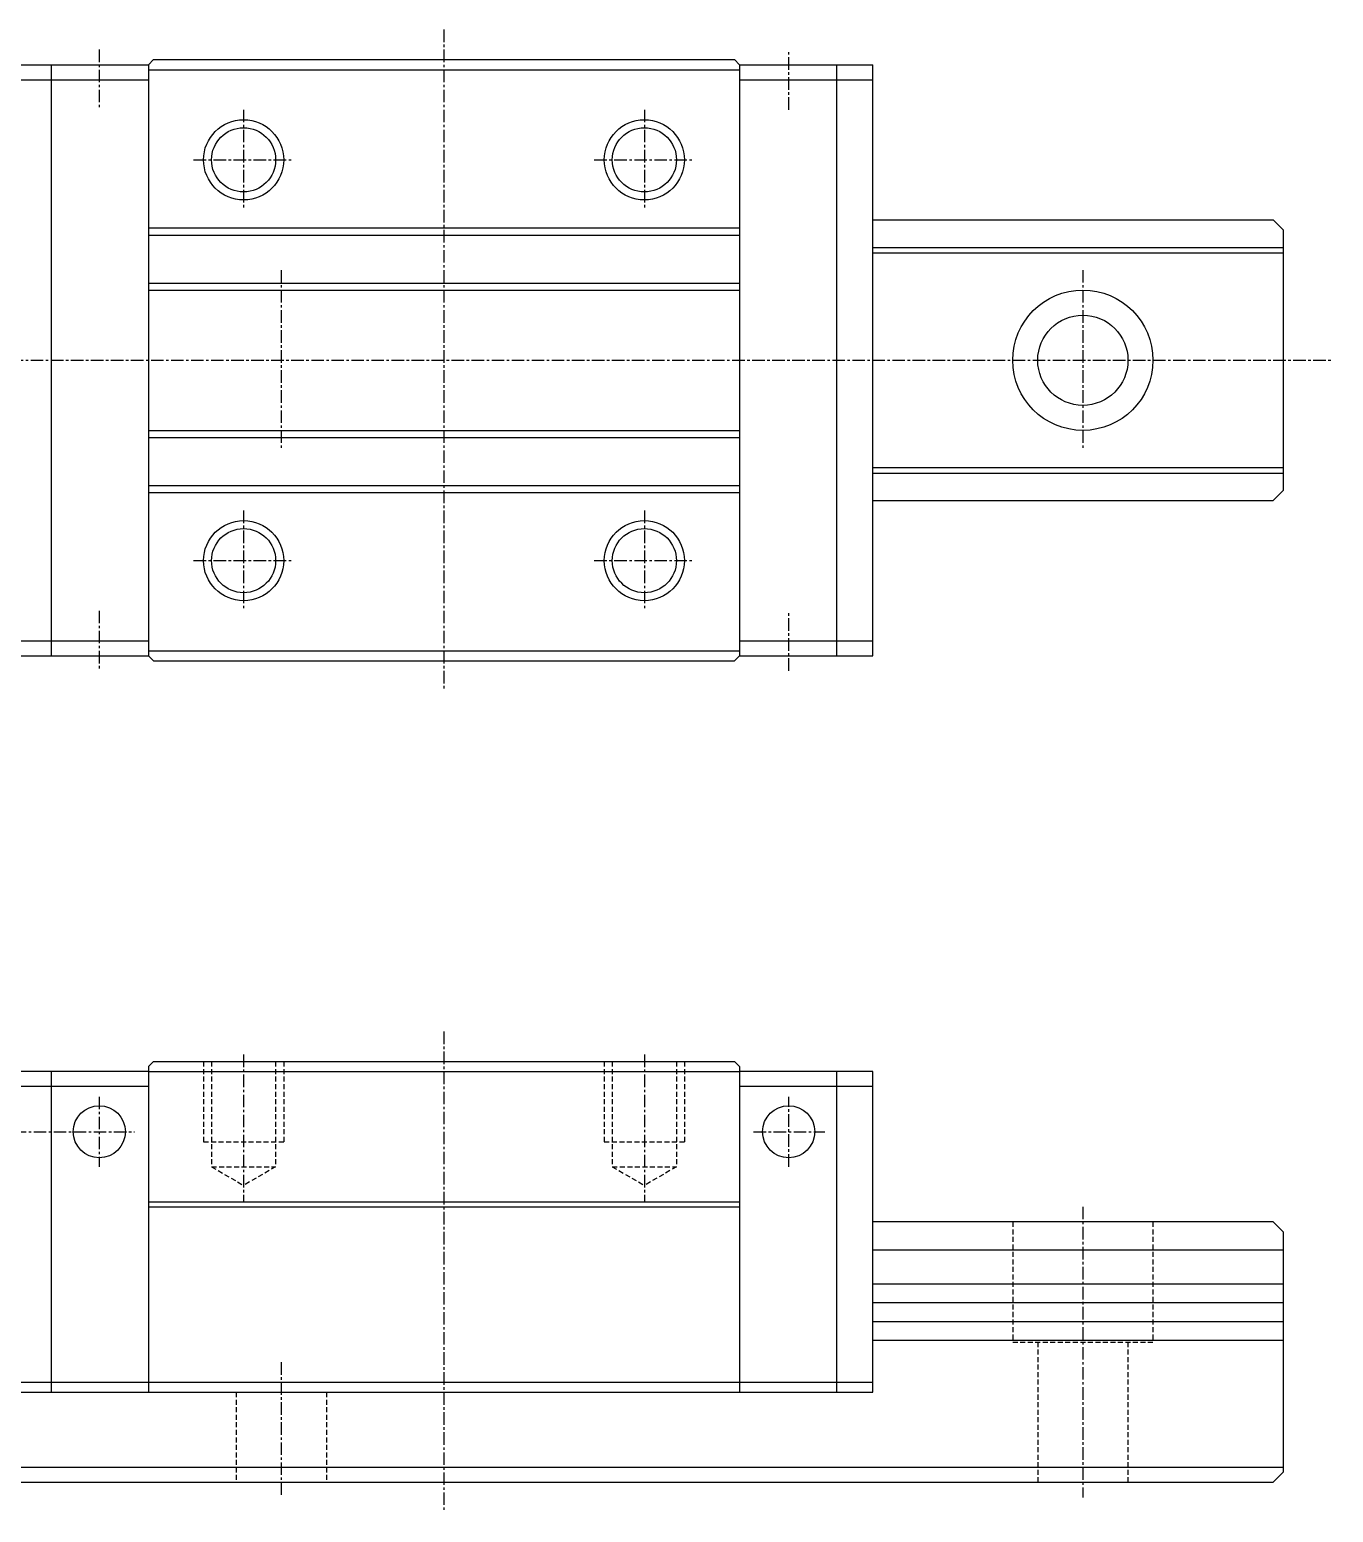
# Model space of a CAD drawing. Extents: x 10 to 396, y 10 to 185.
# Drawn here: x 266.1 to 396.3, y 37.1 to 185.1 of the extents above; entities that cross this region are included whole.
import ezdxf

# ---------------------------------------------------------------- set-up
doc = ezdxf.new("R2010")
doc.units = 0
doc.linetypes.add('CENTER', pattern=[2, 1.25, -0.25, 0.25, -0.25])
doc.linetypes.add('DASHED', pattern=[0.75, 0.5, -0.25])
doc.layers.get('0').update_dxf_attribs({"linetype": 'CONTINUOUS'})
doc.layers.add('CENTER', color=1, linetype='CENTER')

msp = doc.modelspace()

# ---------------------------------------------------------------- linework, layer by layer
at = {"color": 7, "linetype": 'CONTINUOUS'}
for p, q in [((278.49, 182.09), (277.99, 181.59)), ((278.49, 182.09), (336.49, 182.09)), ((336.49, 182.09), (336.99, 181.59)), ((264.69, 181.59), (277.99, 181.59)), ((268.29, 181.59), (268.29, 122.59)), ((277.99, 181.59), (277.99, 122.59)), ((277.99, 181.09), (336.99, 181.09)), ((336.99, 181.59), (336.99, 122.59)), ((336.99, 181.59), (350.29, 181.59)), ((346.69, 122.59), (346.69, 181.59)), ((350.29, 122.59), (350.29, 181.59)), ((264.69, 180.09), (277.99, 180.09)), ((336.99, 180.09), (350.29, 180.09)), ((350.29, 166.09), (390.25, 166.09)), ((391.25, 165.09), (390.25, 166.09)), ((277.99, 165.29), (336.99, 165.29)), ((277.99, 164.59), (336.99, 164.59)), ((391.25, 165.09), (391.25, 139.09)), ((350.29, 163.35), (391.25, 163.35)), ((350.29, 162.8), (391.25, 162.8)), ((277.99, 159.79), (336.99, 159.79)), ((277.99, 159.09), (336.99, 159.09)), ((277.99, 145.09), (336.99, 145.09)), ((277.99, 144.39), (336.99, 144.39)), ((350.29, 141.37), (391.25, 141.37)), ((350.29, 140.82), (391.25, 140.82)), ((277.99, 139.59), (336.99, 139.59)), ((277.99, 138.89), (336.99, 138.89)), ((350.29, 138.09), (390.25, 138.09)), ((391.25, 139.09), (390.25, 138.09)), ((264.69, 124.09), (277.99, 124.09)), ((277.99, 123.09), (336.99, 123.09)), ((336.99, 124.09), (350.29, 124.09)), ((264.69, 122.59), (277.99, 122.59)), ((277.99, 122.59), (278.49, 122.09)), ((278.49, 122.09), (336.49, 122.09)), ((336.99, 122.59), (336.49, 122.09)), ((336.99, 122.59), (350.29, 122.59)), ((278.49, 82.09), (277.99, 81.59)), ((277.99, 81.59), (277.99, 49.09)), ((278.49, 82.09), (336.49, 82.09)), ((336.49, 82.09), (336.99, 81.59)), ((336.99, 81.59), (336.99, 49.09)), ((277.99, 81.09), (264.69, 81.09)), ((268.29, 81.09), (268.29, 49.09)), ((277.99, 81.09), (336.99, 81.09)), ((350.29, 81.09), (336.99, 81.09)), ((346.69, 49.09), (346.69, 81.09)), ((350.29, 49.09), (350.29, 81.09)), ((277.99, 79.59), (264.69, 79.59)), ((350.29, 79.59), (336.99, 79.59)), ((277.99, 68.09), (336.99, 68.09)), ((277.99, 67.59), (336.99, 67.59)), ((390.25, 66.1), (350.29, 66.1)), ((390.25, 66.1), (391.25, 65.1)), ((391.25, 65.1), (391.25, 41.1)), ((350.29, 63.29), (391.25, 63.29)), ((350.29, 59.92), (391.25, 59.92)), ((350.29, 58.05), (391.25, 58.05)), ((350.29, 56.15), (391.25, 56.15)), ((350.29, 54.29), (391.25, 54.29)), ((264.69, 50.09), (350.29, 50.09)), ((264.69, 49.09), (350.29, 49.09)), ((111.25, 41.6), (391.25, 41.6)), ((112.25, 40.1), (390.25, 40.1)), ((390.25, 40.1), (391.25, 41.1))]:
    msp.add_line(p, q, dxfattribs=at)
at = {"color": 3, "linetype": 'DASHED'}
for p, q in [((283.49, 82.09), (283.49, 74.09)), ((284.29, 82.09), (284.29, 71.59)), ((290.69, 82.09), (290.69, 71.59)), ((291.49, 82.09), (291.49, 74.09)), ((323.49, 82.09), (323.49, 74.09)), ((324.29, 82.09), (324.29, 71.59)), ((330.69, 82.09), (330.69, 71.59)), ((331.49, 82.09), (331.49, 74.09)), ((283.49, 74.09), (291.49, 74.09)), ((323.49, 74.09), (331.49, 74.09)), ((284.29, 71.59), (287.49, 69.74)), ((284.29, 71.59), (290.69, 71.59)), ((290.69, 71.59), (287.49, 69.74)), ((324.29, 71.59), (327.49, 69.74)), ((324.29, 71.59), (330.69, 71.59)), ((330.69, 71.59), (327.49, 69.74)), ((364.25, 66.1), (364.25, 54.1)), ((378.25, 66.1), (378.25, 54.1)), ((364.25, 54.1), (378.25, 54.1)), ((366.75, 54.1), (366.75, 40.1)), ((375.75, 54.1), (375.75, 40.1)), ((286.75, 49.09), (286.75, 40.1)), ((295.75, 49.09), (295.75, 40.1))]:
    msp.add_line(p, q, dxfattribs=at)
at = {"color": 3, "linetype": 'CONTINUOUS'}
for centre in [(287.49, 172.09), (327.49, 172.09), (287.49, 132.09), (327.49, 132.09)]:
    msp.add_circle(centre, 4, dxfattribs=at)
at = {"color": 7, "linetype": 'CONTINUOUS'}
for centre, radius in [((287.49, 172.09), 3.2), ((327.49, 172.09), 3.2), ((371.25, 152.09), 7), ((371.25, 152.09), 4.5), ((287.49, 132.09), 3.2), ((327.49, 132.09), 3.2), ((273.09, 75.09), 2.6), ((341.89, 75.09), 2.6)]:
    msp.add_circle(centre, radius, dxfattribs=at)
at = {"layer": 'CENTER', "color": 1, "linetype": 'CENTER'}
for p, q in [((307.49, 185.09), (307.49, 119.09)), ((273.09, 183.09), (273.09, 177.09)), ((341.89, 177.09), (341.89, 183.09)), ((287.49, 177.09), (287.49, 167.09)), ((327.49, 177.09), (327.49, 167.09)), ((282.49, 172.09), (292.49, 172.09)), ((322.49, 172.09), (332.49, 172.09)), ((291.25, 161.09), (291.25, 143.09)), ((371.25, 161.09), (371.25, 143.09)), ((108.25, 152.09), (396.25, 152.09)), ((287.49, 137.09), (287.49, 127.09)), ((327.49, 137.09), (327.49, 127.09)), ((282.49, 132.09), (292.49, 132.09)), ((322.49, 132.09), (332.49, 132.09)), ((273.09, 127.09), (273.09, 121.09)), ((341.89, 121.09), (341.89, 127.09)), ((307.49, 85.09), (307.49, 37.1)), ((287.49, 82.79), (287.49, 68.04)), ((327.49, 82.79), (327.49, 68.04)), ((273.09, 78.59), (273.09, 71.59)), ((341.89, 71.59), (341.89, 78.59)), ((252.54, 75.09), (276.59, 75.09)), ((338.39, 75.09), (345.49, 75.09)), ((371.25, 67.6), (371.25, 38.6)), ((291.25, 52.09), (291.25, 38.6))]:
    msp.add_line(p, q, dxfattribs=at)

doc.saveas('drawing.dxf')
